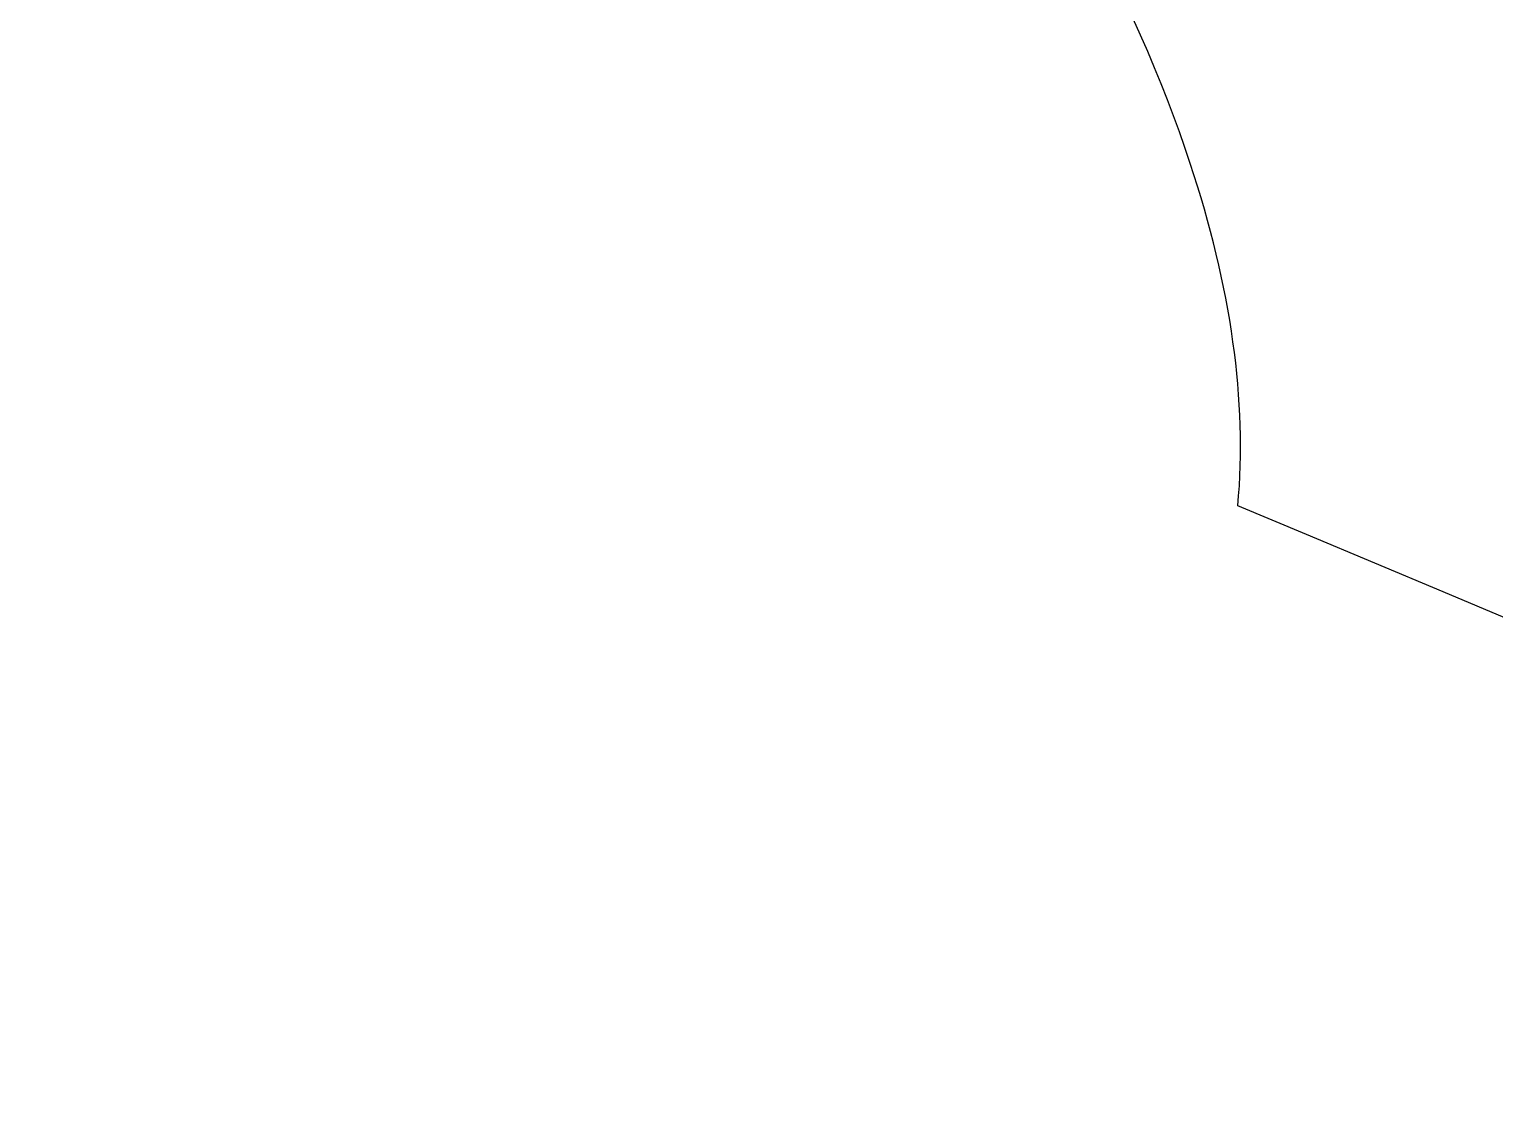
# Model space of a CAD drawing. Extents: x -13345 to 10098, y -1643 to 9113.
# Drawn here: x -8311.23727 to -8311.21791, y 129.56112 to 129.57542 of the extents above; entities that cross this region are included whole.
import ezdxf

# ---------------------------------------------------------------- set-up
doc = ezdxf.new("R2010")
doc.units = 0
doc.header["$LTSCALE"] = 192
doc.header["$MEASUREMENT"] = 0
doc.layers.get('0').update_dxf_attribs({"linetype": 'CONTINUOUS'})
doc.layers.add('UTILITIES-PLUMB', color=2, linetype='CONTINUOUS')

# ---------------------------------------------------------------- blocks, each defined once
blk = doc.blocks.new('DrinkingFountain')
for points, knots in [([(3.848525, -15.563625), (3.909577, -15.621386), (3.944261, -15.662586), (3.983069, -15.69745), (4.021876, -15.732314), (4.064807, -15.760841), (4.142352, -15.793255)], [0, 0, 0, 0, 0.5, 0.5, 0.5, 1, 1, 1, 1]), ([(4.15832, -15.966023), (4.148095, -15.957623), (4.139069, -15.950256), (4.130133, -15.942745), (4.121363, -15.935376), (4.112681, -15.927868), (4.104127, -15.920345), (4.091753, -15.909463), (4.079651, -15.898549), (4.067859, -15.887608), (4.034714, -15.856857), (4.004026, -15.825898), (3.976674, -15.794845), (3.969176, -15.786332), (3.961929, -15.777812), (3.95495, -15.769287), (3.907306, -15.711086), (3.872194, -15.652661), (3.855382, -15.594748), (3.853838, -15.58943), (3.852448, -15.584116), (3.851361, -15.579045), (3.850289, -15.574048), (3.849512, -15.569286), (3.848525, -15.563625)], [0, 0, 0, 0, 0.057752, 0.057752, 0.057752, 0.114424, 0.114424, 0.114424, 0.196412, 0.196412, 0.196412, 0.426866, 0.426866, 0.426866, 0.490042, 0.490042, 0.490042, 0.92136, 0.92136, 0.92136, 0.960968, 0.960968, 0.960968, 1, 1, 1, 1]), ([(4.142352, -15.793255), (4.142288, -15.79395), (4.142311, -15.794672), (4.142416, -15.795421), (4.142522, -15.796181), (4.142713, -15.796967), (4.142981, -15.797779), (4.145907, -15.806619), (4.158124, -15.818466), (4.172221, -15.831359), (4.174286, -15.833247), (4.176391, -15.835158), (4.178723, -15.83722), (4.187229, -15.844739), (4.198751, -15.854259), (4.207686, -15.861551), (4.210865, -15.864145), (4.213716, -15.866457), (4.216528, -15.868725), (4.218472, -15.870294), (4.220397, -15.871841), (4.222399, -15.873447), (4.224439, -15.875083), (4.226558, -15.87678), (4.228858, -15.878621)], [0, 0, 0, 0, 0.039032, 0.039032, 0.039032, 0.07864, 0.07864, 0.07864, 0.509958, 0.509958, 0.509958, 0.573134, 0.573134, 0.573134, 0.803588, 0.803588, 0.803588, 0.885576, 0.885576, 0.885576, 0.942248, 0.942248, 0.942248, 1, 1, 1, 1])]:
    blk.add_open_spline(points, degree=3, knots=knots)

msp = doc.modelspace()

# ---------------------------------------------------------------- block references
at = {"layer": 'UTILITIES-PLUMB', "rotation": 180}
msp.add_blockref('DrinkingFountain', (-8307.078953, 113.775871), dxfattribs=at)

doc.saveas('drawing.dxf')
